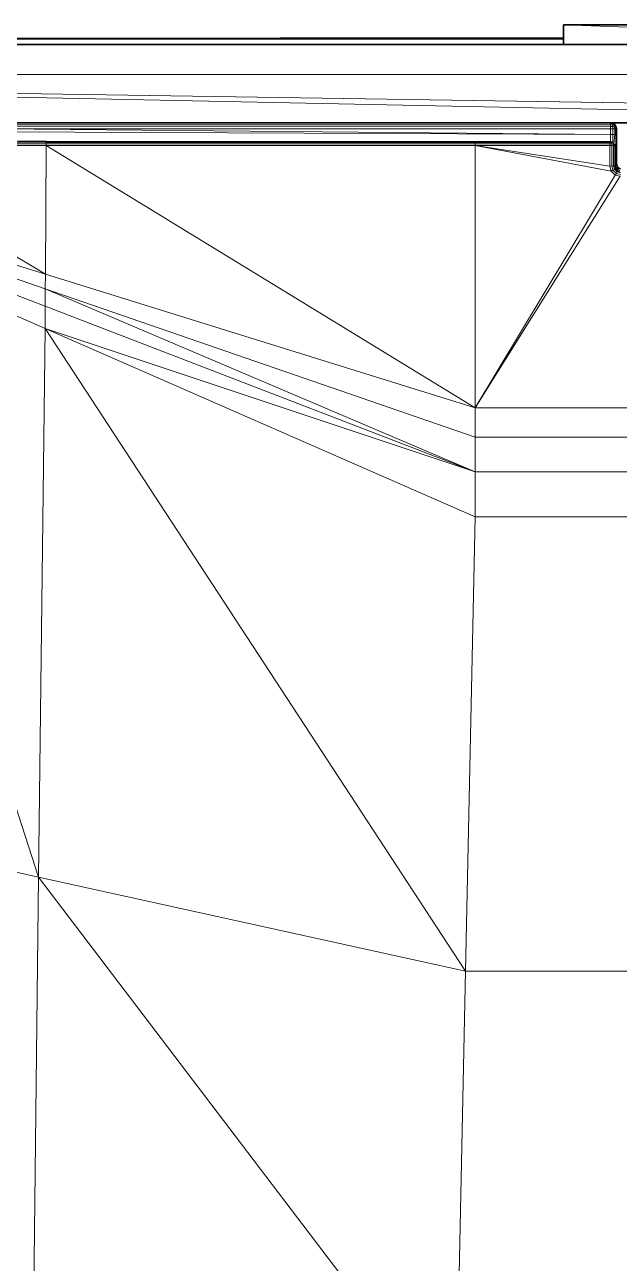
# Model space of a CAD drawing. Header units: inches. Extents: x 1 to 101, y 1 to 36.
# Drawn here: x 84.24 to 89.3, y 18.33 to 28.87 of the extents above; entities that cross this region are included whole.
import ezdxf

# ---------------------------------------------------------------- set-up
doc = ezdxf.new("R2010")
doc.units = ezdxf.units.IN
doc.header["$MEASUREMENT"] = 0
doc.layers.add('Default', color=7, linetype='Continuous')

msp = doc.modelspace()

# ---------------------------------------------------------------- linework, layer by layer
at = {"layer": 'Default', "color": 254, "lineweight": 0, "true_color": 0xcccccc, "transparency": 33554687}
for p, q in [((88.828, 28.754), (88.828, 28.866)), ((88.828, 28.866), (91.56, 28.768)), ((91.56, 28.768), (88.828, 28.866)), ((88.828, 28.866), (91.56, 28.866)), ((88.828, 28.748), (88.828, 28.754)), ((88.828, 28.699), (88.828, 28.748)), ((89.645, 28.699), (88.828, 28.699)), ((100.639, 28.032), (78.169, 28.372)), ((78.806, 28.444), (99.82, 28.442)), ((89.228, 28.031), (89.396, 28.032)), ((89.247, 28.027), (89.228, 28.031)), ((83.928, 28.016), (89.228, 28.016)), ((89.228, 28), (83.929, 27.999)), ((89.228, 28.016), (89.228, 28)), ((89.263, 28.017), (89.247, 28.027)), ((89.257, 27.853), (89.263, 27.934)), ((89.274, 28), (89.263, 28.017)), ((89.263, 27.934), (89.274, 27.934)), ((89.278, 27.981), (89.274, 28)), ((89.274, 27.687), (89.274, 27.934)), ((89.274, 27.934), (89.278, 27.934)), ((89.274, 27.934), (89.274, 27.687)), ((89.278, 27.934), (89.278, 27.981)), ((89.278, 27.687), (89.278, 27.934)), ((89.278, 27.934), (89.278, 27.687)), ((89.258, 27.851), (89.257, 27.853)), ((89.259, 27.85), (89.258, 27.851)), ((89.26, 27.847), (89.259, 27.85)), ((89.263, 27.843), (89.26, 27.847)), ((89.267, 27.826), (89.263, 27.843)), ((89.267, 27.687), (89.267, 27.826)), ((89.274, 27.687), (89.267, 27.687)), ((89.278, 27.687), (89.274, 27.687)), ((89.28, 27.672), (89.278, 27.687)), ((89.287, 27.658), (89.28, 27.672)), ((89.298, 27.647), (89.287, 27.658)), ((89.312, 27.64), (89.298, 27.647))]:
    msp.add_line(p, q, dxfattribs=at).dxf.unprotected_set("ltscale", 0)
at = {"layer": 'Default', "color": 7, "lineweight": 15, "ltscale": 5.289577, "transparency": 33554687}
for p, q in [((88.828, 28.866), (91.56, 28.768)), ((78.169, 28.372), (100.639, 28.032)), ((78.806, 28.444), (99.82, 28.442)), ((89.228, 28.027), (89.228, 28.031)), ((83.909, 27.956), (89.228, 27.934)), ((83.927, 28.028), (89.228, 28.027)), ((83.928, 28.016), (89.228, 28.016)), ((83.929, 27.999), (89.228, 28)), ((83.929, 27.981), (89.228, 27.981)), ((89.228, 28.016), (89.228, 28.027)), ((89.228, 28.027), (89.247, 28.024)), ((89.245, 28.015), (89.228, 28.016)), ((89.228, 28), (89.228, 28.016)), ((89.228, 28), (89.228, 27.981)), ((89.247, 28), (89.228, 28)), ((89.228, 27.981), (89.228, 27.934)), ((89.228, 27.981), (89.247, 27.981)), ((89.228, 27.934), (89.228, 27.87)), ((89.228, 27.934), (89.246, 27.934)), ((89.245, 28.015), (89.247, 28.024)), ((89.258, 28.011), (89.245, 28.015)), ((89.247, 28), (89.245, 28.015)), ((89.247, 27.981), (89.246, 27.934)), ((89.246, 27.934), (89.246, 27.864)), ((89.246, 27.934), (89.263, 27.934)), ((89.247, 28.024), (89.247, 28.027)), ((89.247, 28.024), (89.262, 28.015)), ((89.262, 27.998), (89.247, 28)), ((89.247, 27.981), (89.247, 28)), ((89.263, 27.981), (89.247, 27.981)), ((89.263, 27.934), (89.257, 27.853)), ((89.262, 28.015), (89.258, 28.011)), ((89.262, 27.998), (89.258, 28.011)), ((89.263, 28.017), (89.262, 28.015)), ((89.262, 28.015), (89.27, 28)), ((89.27, 28), (89.262, 27.998)), ((89.263, 27.981), (89.262, 27.998)), ((89.274, 27.981), (89.263, 27.981)), ((89.263, 27.934), (89.263, 27.981)), ((89.263, 27.934), (89.274, 27.934)), ((89.274, 28), (89.27, 28)), ((89.27, 28), (89.274, 27.981)), ((89.278, 27.981), (89.274, 27.981)), ((89.274, 27.934), (89.274, 27.981)), ((89.274, 27.934), (89.274, 27.687)), ((89.274, 27.934), (89.278, 27.934)), ((82.593, 27.839), (84.428, 27.838)), ((84.428, 27.866), (82.594, 27.867)), ((84.428, 27.854), (82.594, 27.854)), ((84.42, 26.744), (84.428, 27.838)), ((84.428, 27.866), (84.428, 27.873)), ((88.077, 27.866), (84.428, 27.866)), ((84.428, 27.854), (84.428, 27.866)), ((88.077, 27.854), (84.428, 27.854)), ((84.428, 27.838), (84.428, 27.854)), ((84.428, 27.838), (88.077, 27.839)), ((88.077, 27.866), (88.077, 27.871)), ((88.077, 27.854), (88.077, 27.866)), ((88.077, 27.866), (89.222, 27.866)), ((88.077, 27.839), (88.077, 27.854)), ((88.077, 27.854), (89.222, 27.854)), ((88.077, 27.839), (89.222, 27.839)), ((89.222, 27.664), (88.077, 27.839)), ((88.077, 27.839), (88.077, 25.607)), ((89.233, 27.622), (88.077, 27.839)), ((89.222, 27.866), (89.222, 27.871)), ((89.222, 27.854), (89.222, 27.866)), ((89.222, 27.866), (89.237, 27.864)), ((89.222, 27.854), (89.222, 27.839)), ((89.239, 27.853), (89.222, 27.854)), ((89.222, 27.839), (89.222, 27.664)), ((89.239, 27.838), (89.222, 27.839)), ((89.237, 27.864), (89.239, 27.868)), ((89.239, 27.853), (89.237, 27.864)), ((89.237, 27.864), (89.249, 27.86)), ((89.238, 27.665), (89.239, 27.838)), ((89.252, 27.849), (89.239, 27.853)), ((89.239, 27.838), (89.239, 27.853)), ((89.254, 27.835), (89.239, 27.838)), ((89.249, 27.86), (89.252, 27.849)), ((89.252, 27.86), (89.249, 27.86)), ((89.26, 27.847), (89.252, 27.849)), ((89.252, 27.849), (89.254, 27.835)), ((89.263, 27.831), (89.254, 27.835)), ((89.254, 27.666), (89.254, 27.835)), ((89.263, 27.843), (89.263, 27.831)), ((89.264, 27.666), (89.263, 27.831)), ((89.263, 27.831), (89.267, 27.826)), ((89.222, 27.664), (89.238, 27.665)), ((89.233, 27.622), (89.222, 27.664)), ((89.233, 27.622), (89.24, 27.626)), ((89.268, 27.588), (89.233, 27.622)), ((89.238, 27.665), (89.254, 27.666)), ((89.238, 27.665), (89.248, 27.63)), ((89.24, 27.626), (89.248, 27.63)), ((89.248, 27.63), (89.254, 27.633)), ((89.248, 27.63), (89.277, 27.602)), ((89.254, 27.666), (89.262, 27.637)), ((89.254, 27.666), (89.264, 27.666)), ((89.254, 27.633), (89.262, 27.637)), ((89.271, 27.64), (89.262, 27.637)), ((89.262, 27.637), (89.285, 27.614)), ((89.267, 27.664), (89.264, 27.666)), ((89.264, 27.666), (89.271, 27.64)), ((89.267, 27.687), (89.274, 27.687)), ((89.267, 27.668), (89.271, 27.669)), ((89.267, 27.664), (89.275, 27.65)), ((89.271, 27.669), (89.277, 27.671)), ((89.271, 27.648), (89.275, 27.65)), ((89.274, 27.64), (89.271, 27.64)), ((89.278, 27.687), (89.274, 27.687)), ((89.277, 27.671), (89.274, 27.687)), ((89.275, 27.65), (89.28, 27.653)), ((89.29, 27.636), (89.275, 27.65)), ((89.28, 27.672), (89.277, 27.671)), ((89.277, 27.671), (89.284, 27.656)), ((89.277, 27.602), (89.285, 27.614)), ((89.28, 27.653), (89.284, 27.656)), ((89.284, 27.656), (89.287, 27.658)), ((89.296, 27.644), (89.284, 27.656)), ((89.284, 27.629), (89.29, 27.636)), ((89.284, 27.629), (89.29, 27.621)), ((89.285, 27.614), (89.29, 27.621)), ((89.315, 27.607), (89.285, 27.614)), ((89.29, 27.636), (89.293, 27.64)), ((89.308, 27.627), (89.29, 27.636)), ((89.29, 27.621), (89.292, 27.622)), ((89.293, 27.64), (89.296, 27.644)), ((89.298, 27.647), (89.296, 27.644)), ((89.311, 27.637), (89.296, 27.644)), ((89.268, 27.588), (88.077, 25.607)), ((88.077, 25.607), (89.311, 27.577)), ((89.277, 27.602), (89.268, 27.588)), ((89.311, 27.577), (89.268, 27.588)), ((89.313, 27.593), (89.277, 27.602)), ((82.589, 27.313), (84.42, 26.744)), ((82.589, 27.251), (84.419, 26.619)), ((82.588, 27.177), (84.418, 26.472)), ((84.418, 26.281), (82.588, 27.082)), ((84.419, 26.619), (84.42, 26.744)), ((84.42, 26.744), (88.077, 25.607)), ((84.418, 26.472), (84.419, 26.619)), ((84.419, 26.619), (88.077, 25.357)), ((84.418, 26.281), (84.418, 26.472)), ((84.418, 26.472), (88.077, 25.062)), ((84.362, 21.614), (84.418, 26.281)), ((84.418, 26.281), (88.077, 24.68)), ((88.077, 25.357), (88.077, 25.607)), ((88.077, 25.607), (90.707, 25.607)), ((88.077, 25.062), (88.077, 25.357)), ((88.077, 25.357), (90.707, 25.357)), ((88.077, 24.68), (88.077, 25.062)), ((88.077, 25.062), (90.707, 25.062)), ((87.994, 20.814), (88.077, 24.68)), ((88.077, 24.68), (90.707, 24.68)), ((82.546, 22.014), (84.362, 21.614)), ((84.307, 16.947), (84.362, 21.614)), ((87.994, 20.814), (84.362, 21.614)), ((87.994, 20.814), (87.911, 16.947)), ((90.79, 20.814), (87.994, 20.814))]:
    msp.add_line(p, q, dxfattribs=at)
at = {"layer": 'Default', "color": 7, "lineweight": 35, "ltscale": 5.289577, "transparency": 33554687}
for p, q in [((88.828, 28.754), (88.828, 28.866)), ((88.828, 28.866), (91.56, 28.866)), ((79.378, 28.7), (88.828, 28.699)), ((88.828, 28.754), (82.099, 28.748)), ((88.828, 28.748), (82.099, 28.748)), ((88.828, 28.754), (88.828, 28.748)), ((88.828, 28.748), (88.828, 28.699)), ((88.828, 28.699), (89.645, 28.699)), ((89.228, 28.031), (83.924, 28.031)), ((89.396, 28.032), (89.228, 28.031)), ((89.247, 28.027), (89.228, 28.031)), ((89.247, 28.027), (89.263, 28.017)), ((89.263, 28.017), (89.274, 28)), ((89.274, 28), (89.278, 27.981)), ((89.278, 27.934), (89.278, 27.981)), ((89.278, 27.687), (89.278, 27.934)), ((84.428, 27.873), (84.182, 27.873)), ((88.077, 27.871), (84.428, 27.873)), ((88.077, 27.871), (89.222, 27.871)), ((89.222, 27.871), (89.228, 27.87)), ((89.228, 27.87), (89.239, 27.868)), ((89.239, 27.868), (89.246, 27.864)), ((89.246, 27.864), (89.252, 27.86)), ((89.252, 27.86), (89.257, 27.853)), ((89.258, 27.851), (89.257, 27.853)), ((89.259, 27.85), (89.258, 27.851)), ((89.26, 27.847), (89.259, 27.85)), ((89.263, 27.843), (89.26, 27.847)), ((89.263, 27.843), (89.267, 27.826)), ((89.267, 27.687), (89.267, 27.826)), ((89.267, 27.668), (89.267, 27.687)), ((89.267, 27.664), (89.267, 27.668)), ((89.271, 27.648), (89.267, 27.664)), ((89.274, 27.64), (89.271, 27.648)), ((89.284, 27.629), (89.274, 27.64)), ((89.28, 27.672), (89.278, 27.687)), ((89.287, 27.658), (89.28, 27.672)), ((89.292, 27.622), (89.284, 27.629)), ((89.298, 27.647), (89.287, 27.658)), ((89.305, 27.619), (89.292, 27.622)), ((89.312, 27.64), (89.298, 27.647))]:
    msp.add_line(p, q, dxfattribs=at)
at = {"layer": 'Default', "color": 9, "lineweight": 0, "true_color": 0xcbcbcb, "transparency": 33554687}
for p, q in [((79.378, 28.7), (88.828, 28.699)), ((88.828, 28.699), (89.645, 28.699)), ((99.82, 28.442), (78.806, 28.444)), ((82.588, 27.082), (84.362, 21.614)), ((84.362, 21.614), (82.588, 27.082)), ((82.588, 27.082), (84.418, 26.281)), ((84.362, 21.614), (84.418, 26.281)), ((84.418, 26.281), (84.362, 21.614)), ((87.994, 20.814), (84.418, 26.281)), ((84.418, 26.281), (88.077, 24.68)), ((88.077, 24.68), (84.418, 26.281)), ((84.418, 26.281), (88.077, 25.062)), ((84.418, 26.281), (87.994, 20.814)), ((88.077, 25.357), (90.707, 25.357)), ((88.077, 25.062), (88.077, 25.357)), ((90.707, 25.062), (88.077, 25.062)), ((88.077, 25.062), (90.707, 25.062)), ((88.077, 24.68), (88.077, 25.062)), ((88.077, 25.062), (88.077, 24.68)), ((87.994, 20.814), (88.077, 24.68)), ((88.077, 24.68), (87.994, 20.814)), ((90.707, 24.68), (88.077, 24.68)), ((88.077, 24.68), (90.707, 24.68)), ((82.546, 22.014), (84.362, 21.614)), ((84.362, 21.614), (82.546, 22.014)), ((84.307, 16.947), (84.362, 21.614)), ((84.362, 21.614), (84.307, 16.947)), ((84.362, 21.614), (87.911, 16.947)), ((87.911, 16.947), (84.362, 21.614)), ((84.362, 21.614), (87.994, 20.814)), ((87.994, 20.814), (84.362, 21.614)), ((87.911, 16.947), (87.994, 20.814)), ((87.994, 20.814), (87.911, 16.947)), ((90.79, 20.814), (87.994, 20.814)), ((87.994, 20.814), (90.79, 20.814))]:
    msp.add_line(p, q, dxfattribs=at).dxf.unprotected_set("ltscale", 0)
at = {"layer": 'Default', "color": 9, "lineweight": 0, "transparency": 33554687}
for p, q in [((88.828, 28.699), (79.378, 28.7)), ((82.099, 28.748), (88.828, 28.748)), ((88.828, 28.748), (88.828, 28.699))]:
    msp.add_line(p, q, dxfattribs=at).dxf.unprotected_set("ltscale", 0)
at = {"layer": 'Default', "color": 252, "lineweight": 0, "true_color": 0x949494, "transparency": 33554687}
for p, q in [((78.169, 28.372), (94.789, 28.031)), ((89.228, 28.031), (83.924, 28.031)), ((83.924, 28.031), (89.228, 28.031)), ((89.396, 28.032), (89.228, 28.031)), ((89.228, 28.031), (89.228, 28.027)), ((89.228, 28.027), (83.927, 28.028))]:
    msp.add_line(p, q, dxfattribs=at).dxf.unprotected_set("ltscale", 0)
at = {"layer": 'Default', "color": 251, "lineweight": 0, "true_color": 0x5d5d5d, "transparency": 33554687}
for p, q in [((94.789, 28.031), (78.169, 28.372)), ((78.169, 28.372), (100.639, 28.032))]:
    msp.add_line(p, q, dxfattribs=at).dxf.unprotected_set("ltscale", 0)
at = {"layer": 'Default', "color": 9, "lineweight": 0, "true_color": 0xc3c3c3, "transparency": 33554687}
for p, q in [((89.228, 27.934), (83.909, 27.956)), ((83.929, 27.981), (89.228, 27.934)), ((89.228, 27.934), (83.929, 27.981)), ((83.929, 27.981), (89.228, 27.981)), ((89.228, 27.981), (89.228, 27.934))]:
    msp.add_line(p, q, dxfattribs=at).dxf.unprotected_set("ltscale", 0)
at = {"layer": 'Default', "color": 9, "lineweight": 0, "true_color": 0xc4c4c4, "transparency": 33554687}
for p, q in [((83.909, 27.956), (89.228, 27.934)), ((89.228, 27.934), (89.228, 27.87)), ((84.428, 27.873), (84.182, 27.873)), ((88.077, 27.871), (84.428, 27.873)), ((84.428, 27.873), (88.077, 27.871)), ((84.428, 27.866), (84.428, 27.873)), ((88.077, 27.866), (84.428, 27.866)), ((89.222, 27.871), (88.077, 27.871)), ((88.077, 27.871), (88.077, 27.866)), ((89.228, 27.87), (89.222, 27.871)), ((89.222, 27.664), (89.222, 27.839)), ((89.222, 27.839), (89.239, 27.838)), ((89.239, 27.838), (89.238, 27.665)), ((89.238, 27.665), (89.222, 27.664))]:
    msp.add_line(p, q, dxfattribs=at).dxf.unprotected_set("ltscale", 0)
at = {"layer": 'Default', "color": 9, "lineweight": 0, "true_color": 0xb7b7b7, "transparency": 33554687}
for p, q in [((83.927, 28.028), (89.228, 28.027)), ((89.228, 28.016), (83.928, 28.016)), ((89.228, 28.027), (89.228, 28.016))]:
    msp.add_line(p, q, dxfattribs=at).dxf.unprotected_set("ltscale", 0)
at = {"layer": 'Default', "color": 9, "lineweight": 0, "true_color": 0xcacaca, "transparency": 33554687}
for p, q in [((83.929, 27.999), (89.228, 28)), ((89.228, 27.981), (83.929, 27.981)), ((89.228, 28), (89.228, 27.981)), ((82.588, 27.177), (84.418, 26.472)), ((84.418, 26.281), (82.588, 27.082)), ((84.418, 26.472), (84.419, 26.619)), ((88.077, 25.062), (84.419, 26.619)), ((84.419, 26.619), (88.077, 25.357)), ((84.419, 26.619), (88.077, 25.062)), ((84.418, 26.472), (84.418, 26.281)), ((84.418, 26.281), (84.418, 26.472)), ((84.418, 26.472), (88.077, 25.062)), ((88.077, 25.062), (84.418, 26.472)), ((88.077, 25.062), (84.418, 26.281)), ((88.077, 25.357), (88.077, 25.062))]:
    msp.add_line(p, q, dxfattribs=at).dxf.unprotected_set("ltscale", 0)
at = {"layer": 'Default', "color": 9, "lineweight": 0, "true_color": 0xc6c6c6, "transparency": 33554687}
for p, q in [((82.593, 27.839), (84.42, 26.744)), ((84.42, 26.744), (82.589, 27.313))]:
    msp.add_line(p, q, dxfattribs=at).dxf.unprotected_set("ltscale", 0)
at = {"layer": 'Default', "color": 9, "lineweight": 0, "true_color": 0xc8c8c8, "transparency": 33554687}
for p, q in [((84.42, 26.744), (82.593, 27.839)), ((82.593, 27.839), (84.428, 27.838)), ((84.42, 26.744), (84.428, 27.838)), ((84.428, 27.838), (84.42, 26.744)), ((84.428, 27.838), (88.077, 25.607)), ((88.077, 25.607), (84.42, 26.744))]:
    msp.add_line(p, q, dxfattribs=at).dxf.unprotected_set("ltscale", 0)
at = {"layer": 'Default', "color": 251, "lineweight": 0, "true_color": 0x595959, "transparency": 33554687}
for p, q in [((84.428, 27.838), (82.593, 27.839)), ((82.594, 27.854), (84.428, 27.854)), ((84.428, 27.854), (84.428, 27.838))]:
    msp.add_line(p, q, dxfattribs=at).dxf.unprotected_set("ltscale", 0)
at = {"layer": 'Default', "color": 253, "lineweight": 0, "true_color": 0xa0a0a0, "transparency": 33554687}
for p, q in [((84.428, 27.866), (82.594, 27.867)), ((84.182, 27.873), (84.428, 27.873)), ((84.428, 27.873), (84.428, 27.866))]:
    msp.add_line(p, q, dxfattribs=at).dxf.unprotected_set("ltscale", 0)
at = {"layer": 'Default', "color": 8, "lineweight": 0, "true_color": 0x727272, "transparency": 33554687}
for p, q in [((82.594, 27.867), (84.428, 27.866)), ((84.428, 27.854), (82.594, 27.854)), ((84.428, 27.866), (84.428, 27.854))]:
    msp.add_line(p, q, dxfattribs=at).dxf.unprotected_set("ltscale", 0)
at = {"layer": 'Default', "color": 9, "lineweight": 0, "true_color": 0xbfbfbf, "transparency": 33554687}
for p, q in [((84.428, 27.854), (84.428, 27.866)), ((84.428, 27.866), (88.077, 27.866)), ((88.077, 27.854), (84.428, 27.854)), ((88.077, 27.866), (88.077, 27.854))]:
    msp.add_line(p, q, dxfattribs=at).dxf.unprotected_set("ltscale", 0)
at = {"layer": 'Default', "color": 250, "lineweight": 0, "true_color": 0x434343, "transparency": 33554687}
for p, q in [((84.428, 27.838), (84.428, 27.854)), ((84.428, 27.854), (88.077, 27.854)), ((88.077, 27.839), (84.428, 27.838)), ((88.077, 27.854), (88.077, 27.839))]:
    msp.add_line(p, q, dxfattribs=at).dxf.unprotected_set("ltscale", 0)
at = {"layer": 'Default', "color": 9, "lineweight": 0, "true_color": 0xc7c7c7, "transparency": 33554687}
for p, q in [((84.428, 27.838), (88.077, 27.839)), ((88.077, 25.607), (84.428, 27.838)), ((88.077, 27.839), (89.222, 27.839)), ((89.222, 27.664), (88.077, 27.839)), ((88.077, 27.839), (89.222, 27.664)), ((89.233, 27.622), (88.077, 27.839)), ((88.077, 27.839), (88.077, 25.607)), ((88.077, 25.607), (88.077, 27.839)), ((88.077, 27.839), (89.233, 27.622)), ((89.222, 27.839), (89.222, 27.664)), ((89.222, 27.664), (89.233, 27.622)), ((89.233, 27.622), (89.268, 27.588)), ((89.268, 27.588), (88.077, 25.607)), ((88.077, 25.607), (89.268, 27.588)), ((88.077, 25.607), (89.311, 27.577)), ((89.311, 27.577), (88.077, 25.607)), ((89.268, 27.588), (89.311, 27.577)), ((90.707, 25.607), (88.077, 25.607))]:
    msp.add_line(p, q, dxfattribs=at).dxf.unprotected_set("ltscale", 0)
at = {"layer": 'Default', "color": 253, "lineweight": 0, "true_color": 0x9d9d9d, "transparency": 33554687}
for p, q in [((88.077, 27.866), (88.077, 27.871)), ((88.077, 27.871), (89.222, 27.871)), ((89.222, 27.866), (88.077, 27.866)), ((89.222, 27.871), (89.222, 27.866))]:
    msp.add_line(p, q, dxfattribs=at).dxf.unprotected_set("ltscale", 0)
at = {"layer": 'Default', "color": 9, "lineweight": 0, "true_color": 0xbebebe, "transparency": 33554687}
for p, q in [((88.077, 27.854), (88.077, 27.866)), ((88.077, 27.866), (89.222, 27.866)), ((89.222, 27.854), (88.077, 27.854)), ((89.222, 27.866), (89.222, 27.854))]:
    msp.add_line(p, q, dxfattribs=at).dxf.unprotected_set("ltscale", 0)
at = {"layer": 'Default', "color": 250, "lineweight": 0, "true_color": 0x383838, "transparency": 33554687}
for p, q in [((88.077, 27.839), (88.077, 27.854)), ((88.077, 27.854), (89.222, 27.854)), ((89.222, 27.839), (88.077, 27.839)), ((89.222, 27.854), (89.222, 27.839))]:
    msp.add_line(p, q, dxfattribs=at).dxf.unprotected_set("ltscale", 0)
at = {"layer": 'Default', "color": 252, "lineweight": 0, "true_color": 0x8c8c8c, "transparency": 33554687}
for p, q in [((89.238, 27.665), (89.239, 27.838)), ((89.239, 27.838), (89.254, 27.835)), ((89.254, 27.835), (89.254, 27.666)), ((89.254, 27.666), (89.238, 27.665))]:
    msp.add_line(p, q, dxfattribs=at).dxf.unprotected_set("ltscale", 0)
at = {"layer": 'Default', "color": 252, "lineweight": 0, "true_color": 0x8a8a8a, "transparency": 33554687}
for p, q in [((89.254, 27.835), (89.263, 27.831)), ((89.254, 27.666), (89.254, 27.835)), ((89.263, 27.831), (89.264, 27.666)), ((89.264, 27.666), (89.254, 27.666))]:
    msp.add_line(p, q, dxfattribs=at).dxf.unprotected_set("ltscale", 0)
at = {"layer": 'Default', "color": 253, "lineweight": 0, "true_color": 0xb1b1b1, "transparency": 33554687}
for p, q in [((89.264, 27.666), (89.263, 27.831)), ((89.263, 27.831), (89.267, 27.826)), ((89.267, 27.826), (89.267, 27.687)), ((89.267, 27.664), (89.264, 27.666)), ((89.267, 27.687), (89.267, 27.668)), ((89.267, 27.668), (89.267, 27.664))]:
    msp.add_line(p, q, dxfattribs=at).dxf.unprotected_set("ltscale", 0)
at = {"layer": 'Default', "color": 9, "lineweight": 0, "true_color": 0xc5c5c5, "transparency": 33554687}
for p, q in [((82.589, 27.313), (84.42, 26.744)), ((84.419, 26.619), (82.589, 27.251)), ((84.419, 26.619), (84.42, 26.744)), ((84.42, 26.744), (84.419, 26.619)), ((84.42, 26.744), (88.077, 25.607)), ((88.077, 25.357), (84.419, 26.619)), ((88.077, 25.357), (88.077, 25.607)), ((88.077, 25.607), (90.707, 25.607)), ((88.077, 25.607), (88.077, 25.357)), ((90.707, 25.357), (88.077, 25.357))]:
    msp.add_line(p, q, dxfattribs=at).dxf.unprotected_set("ltscale", 0)
at = {"layer": 'Default', "color": 9, "lineweight": 0, "true_color": 0xc9c9c9, "transparency": 33554687}
for p, q in [((82.589, 27.251), (84.419, 26.619)), ((84.418, 26.472), (82.588, 27.177)), ((84.419, 26.619), (84.418, 26.472))]:
    msp.add_line(p, q, dxfattribs=at).dxf.unprotected_set("ltscale", 0)

doc.saveas('drawing.dxf')
